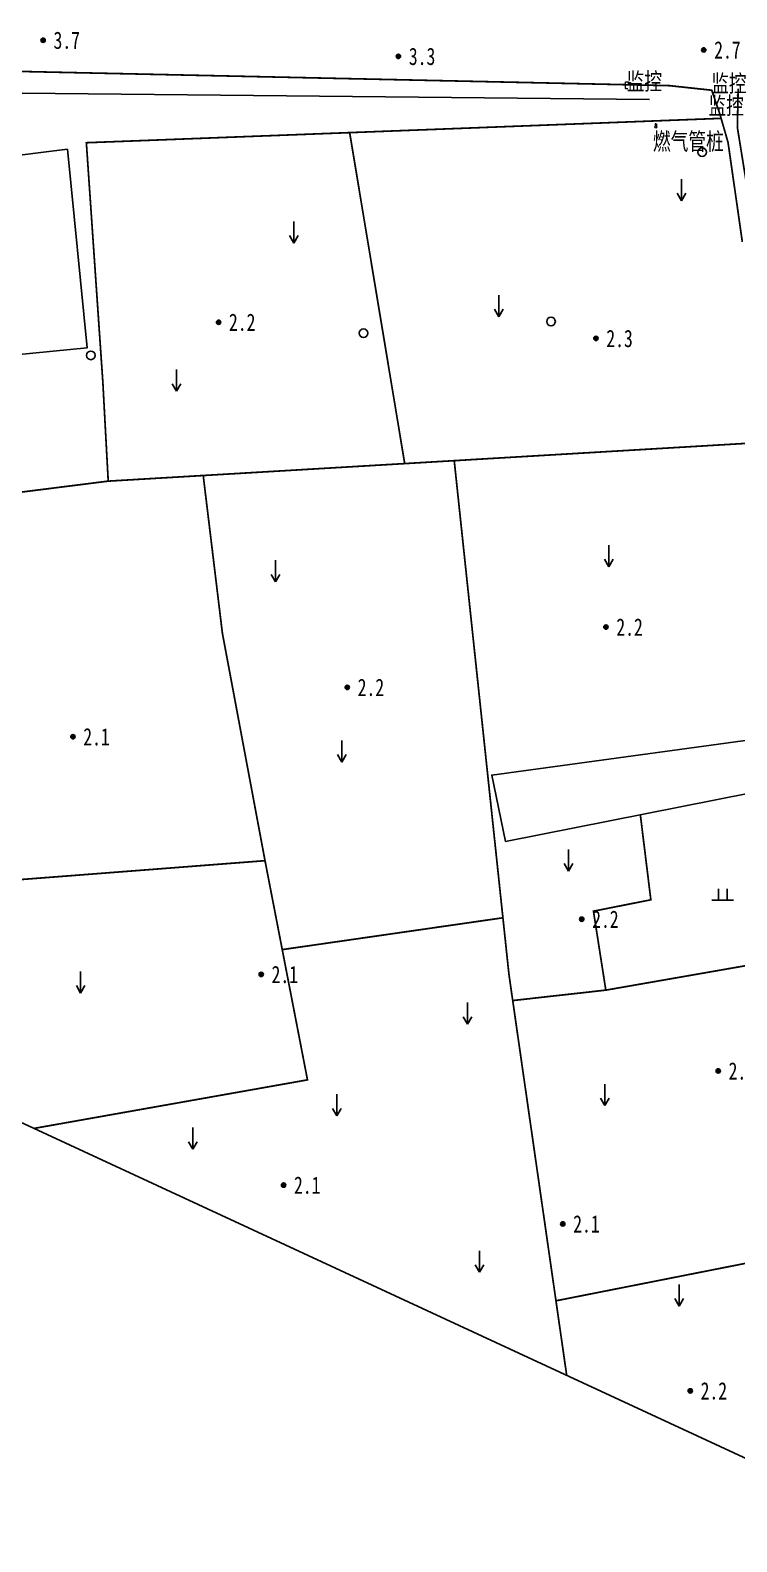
# Model space of a CAD drawing. Header units: metres. Extents: x 494039 to 619385, y 3351420 to 3402703.
# Drawn here: x 585676 to 585839.3, y 3394115.3 to 3394465 of the extents above; entities that cross this region are included whole.
import ezdxf
from ezdxf.enums import TextEntityAlignment as Align

# ---------------------------------------------------------------- set-up
doc = ezdxf.new("R2010")
doc.units = ezdxf.units.M
doc.linetypes.add('2450', pattern=[0])
doc.linetypes.add('9376', pattern=[0])
for name, color, linetype in [('380202', 8, '2450'), ('420500', 8, 'Continuous'), ('510301', 8, 'Continuous'), ('720100', 8, 'Continuous'), ('810200', 8, 'Continuous'), ('810301', 8, 'Continuous'), ('810302', 8, 'Continuous'), ('810510', 8, 'Continuous'), ('DLSS', 8, 'Continuous'), ('GXYZ', 8, 'Continuous'), ('备注', 8, 'Continuous'), ('范围线', 8, 'Continuous')]:
    doc.layers.add(name, color=color, linetype=linetype)
doc.styles.add('HZ', font='simsun.ttc', dxfattribs={"width": 0.8})

# ---------------------------------------------------------------- blocks, each defined once
blk = doc.blocks.new('gc370')
at = {"lineweight": 15}
for points in [[(0, 1), (-0.3, 1)], [(-0.3, 1), (-0.3, -0.1)], [(0, 1), (0.3, 1)], [(0.3, 1), (0.3, -0.1)]]:
    blk.add_lwpolyline(points, dxfattribs=at)
blk.add_circle((0, -0.5), 0.5, dxfattribs=at)
blk = doc.blocks.new('gc355')
blk.add_hatch(color=256).paths.add_polyline_path([(1.4, 2.7), (2.2, 2.7), (2.2, 1.9), (1.4, 1.9)])
at = {"lineweight": 15}
for q in [(0, 3), (1, 0)]:
    blk.add_line((0, 0), q, dxfattribs=at)
for points in [[(0, 3), (1.4, 3), (1.4, 1.6), (0, 1.6)], [(1.4, 2.7), (2.2, 2.7), (2.2, 1.9), (1.4, 1.9), (1.4, 2.7)]]:
    blk.add_lwpolyline(points, dxfattribs=at)
blk = doc.blocks.new('0612-线路地形')
at = {"layer": '备注', "color": 8, "linetype": 'Continuous'}
for p in [(585813.58, 3394451.58, 2.94), (585820.58, 3394442.9, 2.12)]:
    blk.add_point(p, dxfattribs=at)
at = {"layer": 'DLSS', "color": 8, "linetype": 'Continuous', "xscale": 0.5, "yscale": 0.5}
blk.add_blockref('gc355', (585813.58, 3394451.58, 2.94), dxfattribs=at)
at = {"layer": 'GXYZ', "color": 8, "linetype": 'Continuous', "xscale": 0.5, "yscale": 0.5}
blk.add_blockref('gc370', (585820.58, 3394442.9, 2.12), dxfattribs=at)
at = {"layer": '备注', "color": 8, "linetype": 'Continuous', "style": 'HZ', "width": 0.75}
for s, p in [('监控', (585813.83, 3394451.21, 2.94)), ('监控', (585833.35, 3394450.74, 2.78)), ('监控', (585832.72, 3394445.58, 2.87)), ('燃气管桩', (585819.89, 3394437.32, 2.12))]:
    blk.add_text(s, height=4, dxfattribs=at).set_placement(p)
blk = doc.blocks.new('gc170')
at = {"linetype": 'Continuous'}
blk.add_circle((0, 0), 0.5, dxfattribs=at)
blk = doc.blocks.new('p_point')
for radius in [0.25, 0.2, 0.15, 0.1, 0.05]:
    blk.add_circle((0, 0), radius)
blk.add_point((0, 0))
blk = doc.blocks.new('gc120')
for p, q in [((0, 0), (0, 2.5)), ((-0.5, 0.87), (0, 0)), ((0, 0), (0.5, 0.87))]:
    blk.add_line(p, q)
blk = doc.blocks.new('vm')
at = {"linetype": 'Continuous'}
for p, q in [((1.25, 0), (-1.25, 0)), ((-0.5, 0), (-0.5, 1.3)), ((0.5, 1.3), (0.5, 0))]:
    blk.add_line(p, q, dxfattribs=at)
blk = doc.blocks.new('1-3&1-4')
at = {"layer": '380202', "color": 8, "linetype": '2450', "elevation": 3.2149, "flags": 128}
blk.add_lwpolyline([(585611.3356, 3394383.9143), (585689.1188, 3394391.539), (585684.5607, 3394437.516), (585635.4324, 3394431.3536), (585636.3421, 3394414.586), (585597.4798, 3394409.9529)], close=True, dxfattribs=at)
blk.add_lwpolyline([(585857.0359, 3394302.8939), (585782.6341, 3394292.7135), (585785.8459, 3394277.3586), (585858.5584, 3394291.7641)], dxfattribs=at)
at = {"layer": '420500', "color": 8, "linetype": 'Continuous', "const_width": 0.4, "flags": 128}
for points in [[(585582.6484, 3394457.5738), (585679.3304, 3394455.376), (585823.7275, 3394452.2124)], [(585823.7275, 3394452.2124), (585833.479, 3394451.1584), (585835.314, 3394445.8082), (585837.2516, 3394439.0906), (585840.5561, 3394416.0751)], [(585843.6172, 3394416.5502), (585839.4066, 3394442.5838), (585839.5889, 3394451.5185)]]:
    blk.add_lwpolyline(points, dxfattribs=at)
at = {"layer": '810200', "color": 8, "linetype": 'Continuous', "const_width": 0.4, "flags": 128}
for points, elevation in [([(585835.6493, 3394444.6458), (585688.9542, 3394439.01), (585692.7533, 3394383.8317), (585694.0079, 3394360.7174), (585652.2749, 3394355.4427), (585655.2291, 3394342.8738), (585604.7355, 3394337.8082)], 3.2149), ([(585749.8071, 3394441.3479), (585762.5309, 3394364.7766)], 3.0661), ([(585773.9751, 3394365.4545), (585786.6128, 3394246.6567), (585799.9686, 3394153.8138)], 3.0661), ([(585630.6011, 3394265.2026), (585730.2439, 3394272.9052), (585720.3937, 3394325.5331), (585715.9636, 3394362.018)], 3.0661), ([(585816.9878, 3394283.5283), (585819.4114, 3394263.8555), (585806.1496, 3394261.2235), (585809.0071, 3394242.9566), (585787.4913, 3394240.5497)], 3.0661), ([(585730.2439, 3394272.9052), (585740.0602, 3394222.1956), (585676.8565, 3394210.9654)], 3.0661), ([(585734.226, 3394252.3341), (585785.226, 3394259.6931)], 3.0661), ([(585809.0071, 3394242.9566), (585864.6751, 3394252.691)], 3.0661), ([(585841.1945, 3394179.7298), (585797.4846, 3394171.082)], 3.3337)]:
    blk.add_lwpolyline(points, dxfattribs=dict(at, elevation=elevation))
blk.add_lwpolyline([(585694.0079, 3394360.7174), (585847.7347, 3394369.824)], dxfattribs=at)
at = {"layer": '810510', "color": 8, "linetype": '9376', "elevation": 3.5421, "flags": 128}
blk.add_lwpolyline([(585590.1605, 3394451.3068), (585819.0931, 3394449.0487)], dxfattribs=at)
at = {"layer": '范围线', "color": 8, "flags": 128}
blk.add_lwpolyline([(580974.9971, 3398172.2884), (580158.1729, 3397748.7629), (583102.2681, 3395406.1495), (589376.9328, 3392493.3034), (594318.9563, 3392016.403), (594002.9657, 3392059.9931), (593709.5027, 3392110.274), (593489.39, 3392154.2585), (593446.55, 3392164.1073), (593184.0367, 3392224.4585), (592856.0894, 3392311.9807), (592630.9821, 3392379.424), (592345.2786, 3392474.0542), (592112.8421, 3392558.6278), (591835.9381, 3392668.5492), (591571.4074, 3392783.2499), (591303.4331, 3392909.9936), (591275.2655, 3392923.316), (591065.2798, 3393031.2284), (591019.813, 3393054.5939), (590886.2864, 3393127.1825), (590776.1303, 3393189.2284), (589711.9005, 3393302.4152), (583546.9224, 3396125.8295)], close=True, dxfattribs=at)
at = {"layer": '510301', "color": 8, "linetype": 'Continuous', "xscale": 2, "yscale": 2}
for p in [(585831.2577, 3394436.8416, 2.7338), (585796.3411, 3394397.6355, 3.1798), (585753.0146, 3394394.9347, 3.1798), (585689.9793, 3394389.8193, 3.1798)]:
    blk.add_blockref('gc170', p, dxfattribs=at)
at = {"layer": '720100', "color": 8, "linetype": 'Continuous', "xscale": 2, "yscale": 2, "zscale": 2}
for p in [(585678.9682, 3394462.7258, 3.7124), (585831.6498, 3394460.4853, 2.7249), (585761.0857, 3394458.9918, 3.2519), (585719.5062, 3394397.4777, 2.1634), (585806.7214, 3394393.7294, 2.3304), (585809.0392, 3394326.9525, 2.1934), (585749.2521, 3394313.0083, 2.2105), (585685.8391, 3394301.5797, 2.109), (585803.4499, 3394259.3703, 2.1902), (585729.3585, 3394246.5867, 2.0896), (585834.9773, 3394224.2647, 2.1496), (585734.5386, 3394197.8422, 2.1443), (585799.0667, 3394188.8777, 2.1293), (585828.5142, 3394150.249, 2.2323)]:
    blk.add_blockref('p_point', p, dxfattribs=at)
at = {"layer": '810301', "color": 8, "linetype": 'Continuous', "xscale": 2, "yscale": 2}
for p in [(585826.4847, 3394425.6027, 1.9149), (585736.8702, 3394415.8025, 1.9149), (585784.3136, 3394398.7632, 1.9149), (585709.8029, 3394381.5224, 1.9149), (585809.7177, 3394340.9278, 1.9149), (585732.6695, 3394337.4009, 1.9149), (585748.007, 3394295.6993, 1.9149), (585800.3479, 3394270.5097, 1.9149), (585687.6399, 3394242.2662, 1.9149), (585777.02, 3394235.0766, 1.9149), (585746.8577, 3394213.8603, 1.9149), (585808.7545, 3394216.2319, 1.9149), (585713.5429, 3394206.1428, 1.9149), (585779.8203, 3394177.6756, 1.9149), (585825.9363, 3394169.8496, 1.9149)]:
    blk.add_blockref('gc120', p, dxfattribs=at)
at = {"layer": '810302', "color": 8, "linetype": 'Continuous', "xscale": 2, "yscale": 2}
blk.add_blockref('vm', (585836.0342, 3394263.7762, 1.9149), dxfattribs=at)
at = {"layer": '720100', "color": 8, "width": 0.75}
for s, p in [('3.7', (585681.3682, 3394462.7258, 3.7124)), ('3.3', (585763.4857, 3394458.9918, 3.2519)), ('2.7', (585834.0498, 3394460.4853, 2.7249)), ('2.2', (585721.9062, 3394397.4777, 2.1634)), ('2.3', (585809.1214, 3394393.7294, 2.3304)), ('2.2', (585811.4392, 3394326.9525, 2.1934)), ('2.2', (585751.6521, 3394313.0083, 2.2105)), ('2.1', (585688.2391, 3394301.5797, 2.109)), ('2.2', (585805.8499, 3394259.3703, 2.1902)), ('2.1', (585731.7585, 3394246.5867, 2.0896)), ('2.1', (585837.3773, 3394224.2647, 2.1496)), ('2.1', (585736.9386, 3394197.8422, 2.1443)), ('2.1', (585801.4667, 3394188.8777, 2.1293)), ('2.2', (585830.9142, 3394150.249, 2.2323))]:
    blk.add_text(s, height=4, dxfattribs=at).set_placement(p, align=Align.MIDDLE_LEFT)

msp = doc.modelspace()

# ---------------------------------------------------------------- block references
for name in ['0612-线路地形', '1-3&1-4']:
    msp.add_blockref(name, (0, 0))

doc.saveas('drawing.dxf')
